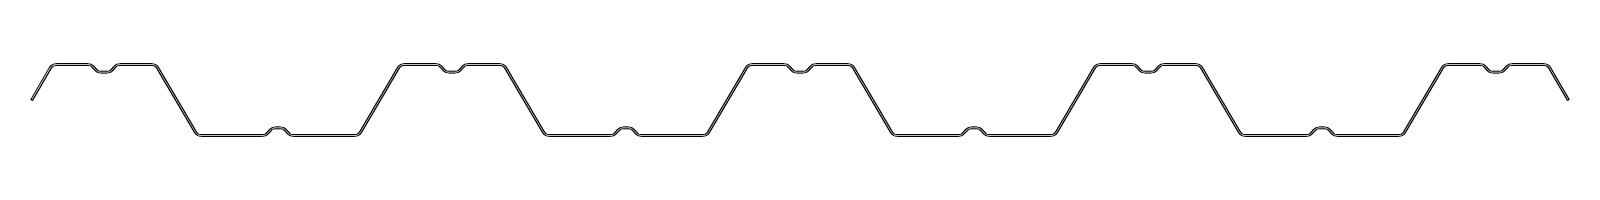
# Model space of a CAD drawing. Header units: metres. Extents: x -47 to 947, y 0 to 47.
import ezdxf

# ---------------------------------------------------------------- set-up
doc = ezdxf.new("R2010")
doc.units = ezdxf.units.M
doc.layers.add('A-DETL-GENF', color=92, linetype='Continuous', lineweight=18)

# ---------------------------------------------------------------- blocks, each defined once
blk = doc.blocks.new('23 Comflor - Comflor46-3649423-00_0 Basismaterialen')
at = {"layer": 'A-DETL-GENF'}
blk.add_hatch(color=256, dxfattribs=at).paths.add_polyline_path([(387.01, 0), (388.35, 0.17), (389.59, 0.69), (390.67, 1.5), (391.49, 2.57), (415.83, 44.02), (416.46, 44.84), (417.29, 45.47), (418.25, 45.87), (419.28, 46), (439.48, 46), (440.32, 45.91), (441.11, 45.65), (441.84, 45.24), (442.46, 44.68), (444.22, 42.72), (445.02, 41.99), (445.97, 41.45), (447, 41.11), (448.08, 41), (451.92, 41), (453, 41.11), (454.03, 41.45), (454.98, 41.99), (455.78, 42.72), (457.54, 44.68), (458.16, 45.24), (458.89, 45.65), (459.68, 45.91), (460.52, 46), (480.7, 46), (481.73, 45.87), (482.68, 45.47), (483.51, 44.84), (484.15, 44.02), (508.48, 2.57), (509.31, 1.5), (510.38, 0.69), (511.63, 0.17), (512.96, 0), (552.37, 0), (553.45, 0.11), (554.49, 0.45), (555.43, 0.99), (556.24, 1.72), (558, 3.68), (558.62, 4.24), (559.34, 4.65), (560.14, 4.91), (560.97, 5), (564.01, 5), (564.84, 4.91), (565.63, 4.65), (566.36, 4.24), (566.98, 3.68), (568.74, 1.72), (569.55, 0.99), (570.49, 0.45), (571.52, 0.11), (572.6, 0), (612.01, 0), (613.35, 0.17), (614.59, 0.69), (615.67, 1.5), (616.49, 2.57), (640.83, 44.02), (641.46, 44.84), (642.29, 45.47), (643.25, 45.87), (644.28, 46), (664.48, 46), (665.32, 45.91), (666.11, 45.65), (666.84, 45.24), (667.46, 44.68), (669.22, 42.72), (670.02, 41.99), (670.97, 41.45), (672, 41.11), (673.08, 41), (676.92, 41), (678, 41.11), (679.03, 41.45), (679.98, 41.99), (680.78, 42.72), (682.54, 44.68), (683.16, 45.24), (683.89, 45.65), (684.68, 45.91), (685.52, 46), (705.7, 46), (706.73, 45.87), (707.68, 45.47), (708.51, 44.84), (709.15, 44.02), (733.48, 2.57), (734.31, 1.5), (735.38, 0.69), (736.63, 0.17), (737.96, 0), (777.37, 0), (778.45, 0.11), (779.49, 0.45), (780.43, 0.99), (781.24, 1.72), (783, 3.68), (783.62, 4.24), (784.34, 4.65), (785.14, 4.91), (785.97, 5), (789.01, 5), (789.84, 4.91), (790.63, 4.65), (791.36, 4.24), (791.98, 3.68), (793.74, 1.72), (794.55, 0.99), (795.49, 0.45), (796.52, 0.11), (797.6, 0), (837.01, 0), (838.35, 0.17), (839.59, 0.69), (840.67, 1.5), (841.49, 2.57), (865.83, 44.02), (866.46, 44.84), (867.29, 45.47), (868.25, 45.87), (869.28, 46), (889.48, 46), (890.32, 45.91), (891.11, 45.65), (891.84, 45.24), (892.46, 44.68), (894.22, 42.72), (895.02, 41.99), (895.97, 41.45), (897, 41.11), (898.08, 41), (901.92, 41), (903, 41.11), (904.03, 41.45), (904.98, 41.99), (905.78, 42.72), (907.54, 44.68), (908.16, 45.24), (908.89, 45.65), (909.68, 45.91), (910.52, 46), (930.7, 46), (931.73, 45.87), (932.68, 45.47), (933.51, 44.84), (934.15, 44.02), (946.31, 23.31), (947.34, 23.91), (935.18, 44.63), (934.35, 45.7), (933.28, 46.51), (932.03, 47.03), (930.7, 47.2), (910.52, 47.2), (909.43, 47.09), (908.4, 46.75), (907.46, 46.21), (906.65, 45.48), (904.89, 43.52), (904.27, 42.96), (903.55, 42.55), (902.75, 42.29), (901.92, 42.2), (898.08, 42.2), (897.25, 42.29), (896.45, 42.55), (895.73, 42.96), (895.02, 43.62), (893.15, 45.65), (892.46, 46.25), (891.6, 46.75), (890.57, 47.09), (889.48, 47.2), (869.28, 47.2), (867.97, 47.03), (866.72, 46.51), (865.65, 45.7), (864.82, 44.63), (840.46, 3.17), (839.82, 2.36), (839, 1.73), (838.04, 1.33), (837.01, 1.2), (797.6, 1.2), (796.52, 1.37), (795.98, 1.55), (795.25, 1.96), (794.55, 2.62), (792.68, 4.65), (791.98, 5.25), (791.12, 5.75), (790.09, 6.09), (789.01, 6.2), (785.97, 6.2), (784.89, 6.09), (783.85, 5.75), (782.91, 5.21), (782.1, 4.48), (780.34, 2.52), (779.49, 1.83), (779, 1.55), (778.2, 1.29), (777.37, 1.2), (737.96, 1.2), (736.94, 1.33), (735.98, 1.73), (735.15, 2.36), (734.31, 3.53), (710.18, 44.63), (709.35, 45.7), (708.28, 46.51), (707.03, 47.03), (705.7, 47.2), (685.52, 47.2), (684.43, 47.09), (683.4, 46.75), (682.46, 46.21), (681.65, 45.48), (679.89, 43.52), (679.03, 42.83), (678.55, 42.55), (677.75, 42.29), (676.92, 42.2), (673.08, 42.2), (672, 42.37), (671.45, 42.55), (670.73, 42.96), (670.02, 43.62), (668.15, 45.65), (667.46, 46.25), (666.6, 46.75), (665.57, 47.09), (664.48, 47.2), (644.28, 47.2), (642.97, 47.03), (641.72, 46.51), (640.65, 45.7), (639.82, 44.63), (615.46, 3.17), (614.82, 2.36), (614, 1.73), (613.04, 1.33), (612.01, 1.2), (572.6, 1.2), (571.52, 1.37), (570.98, 1.55), (570.25, 1.96), (569.55, 2.62), (567.68, 4.65), (566.98, 5.25), (566.12, 5.75), (565.09, 6.09), (564.01, 6.2), (560.97, 6.2), (559.89, 6.09), (558.85, 5.75), (557.91, 5.21), (557.1, 4.48), (555.34, 2.52), (554.49, 1.83), (554, 1.55), (553.2, 1.29), (552.37, 1.2), (512.96, 1.2), (511.94, 1.33), (510.98, 1.73), (510.15, 2.36), (509.31, 3.53), (485.18, 44.63), (484.35, 45.7), (483.28, 46.51), (482.03, 47.03), (480.7, 47.2), (460.52, 47.2), (459.43, 47.09), (458.16, 46.61), (457.46, 46.21), (456.65, 45.48), (454.89, 43.52), (454.03, 42.83), (453.55, 42.55), (452.75, 42.29), (451.92, 42.2), (448.08, 42.2), (447, 42.37), (446.45, 42.55), (445.73, 42.96), (445.02, 43.62), (443.35, 45.48), (442.46, 46.25), (441.6, 46.75), (440.57, 47.09), (439.48, 47.2), (419.28, 47.2), (417.97, 47.03), (416.72, 46.51), (415.65, 45.7), (414.82, 44.63), (390.46, 3.17), (389.82, 2.36), (389, 1.73), (388.04, 1.33), (387.01, 1.2), (347.6, 1.2), (346.52, 1.37), (345.98, 1.55), (345.25, 1.96), (344.55, 2.62), (342.68, 4.65), (341.98, 5.25), (341.12, 5.75), (340.09, 6.09), (339.01, 6.2), (335.97, 6.2), (334.89, 6.09), (333.85, 5.75), (332.91, 5.21), (332.1, 4.48), (330.34, 2.52), (329.49, 1.83), (329, 1.55), (328.2, 1.29), (327.37, 1.2), (287.96, 1.2), (286.94, 1.33), (285.98, 1.73), (285.15, 2.36), (284.31, 3.53), (260.18, 44.63), (259.35, 45.7), (258.28, 46.51), (257.03, 47.03), (255.7, 47.2), (235.52, 47.2), (234.43, 47.09), (233.4, 46.75), (232.46, 46.21), (231.65, 45.48), (229.89, 43.52), (229.03, 42.83), (228.55, 42.55), (227.75, 42.29), (226.92, 42.2), (223.08, 42.2), (222, 42.37), (221.45, 42.55), (220.73, 42.96), (220.02, 43.62), (218.15, 45.65), (217.46, 46.25), (216.6, 46.75), (215.57, 47.09), (214.48, 47.2), (194.28, 47.2), (192.97, 47.03), (191.72, 46.51), (190.65, 45.7), (189.82, 44.63), (165.46, 3.17), (164.82, 2.36), (164, 1.73), (163.04, 1.33), (162.01, 1.2), (122.6, 1.2), (121.52, 1.37), (120.98, 1.55), (120.25, 1.96), (119.55, 2.62), (117.68, 4.65), (116.98, 5.25), (116.12, 5.75), (115.09, 6.09), (114.01, 6.2), (110.97, 6.2), (109.89, 6.09), (108.85, 5.75), (107.91, 5.21), (107.1, 4.48), (105.34, 2.52), (104.49, 1.83), (104, 1.55), (103.2, 1.29), (102.37, 1.2), (62.96, 1.2), (61.94, 1.33), (60.98, 1.73), (60.15, 2.36), (59.31, 3.53), (35.18, 44.63), (34.35, 45.7), (33.28, 46.51), (32.03, 47.03), (30.7, 47.2), (10.52, 47.2), (9.43, 47.09), (8.4, 46.75), (7.46, 46.21), (6.65, 45.48), (4.89, 43.52), (4.03, 42.83), (3.55, 42.55), (2.75, 42.29), (1.92, 42.2), (-1.92, 42.2), (-2.75, 42.29), (-3.55, 42.55), (-4.27, 42.96), (-4.89, 43.52), (-6.65, 45.48), (-7.46, 46.21), (-8.4, 46.75), (-9.43, 47.09), (-10.52, 47.2), (-30.7, 47.2), (-32.01, 47.03), (-33.23, 46.54), (-34.3, 45.76), (-35.13, 44.73), (-47.34, 23.91), (-46.31, 23.31), (-33.94, 44.37), (-33.3, 45.06), (-32.53, 45.57), (-31.65, 45.89), (-30.72, 46), (-10.52, 46), (-9.68, 45.91), (-8.89, 45.65), (-8.16, 45.24), (-7.54, 44.68), (-5.78, 42.72), (-4.98, 41.99), (-4.03, 41.45), (-3, 41.11), (-1.92, 41), (1.92, 41), (3, 41.11), (4.03, 41.45), (4.98, 41.99), (5.78, 42.72), (7.54, 44.68), (8.16, 45.24), (8.89, 45.65), (9.68, 45.91), (10.52, 46), (30.7, 46), (31.73, 45.87), (32.68, 45.47), (33.51, 44.84), (34.15, 44.02), (58.48, 2.57), (59.31, 1.5), (60.38, 0.69), (61.63, 0.17), (62.96, 0), (102.37, 0), (103.45, 0.11), (104.49, 0.45), (105.43, 0.99), (106.24, 1.72), (108, 3.68), (108.62, 4.24), (109.34, 4.65), (110.14, 4.91), (110.97, 5), (114.01, 5), (114.84, 4.91), (115.63, 4.65), (116.36, 4.24), (116.98, 3.68), (118.74, 1.72), (119.55, 0.99), (120.49, 0.45), (121.52, 0.11), (122.6, 0), (162.01, 0), (163.35, 0.17), (164.59, 0.69), (165.67, 1.5), (166.49, 2.57), (190.83, 44.02), (191.46, 44.84), (192.29, 45.47), (193.25, 45.87), (194.28, 46), (214.48, 46), (215.32, 45.91), (216.11, 45.65), (216.84, 45.24), (217.46, 44.68), (219.22, 42.72), (220.02, 41.99), (220.97, 41.45), (222, 41.11), (223.08, 41), (226.92, 41), (228, 41.11), (229.03, 41.45), (229.98, 41.99), (230.78, 42.72), (232.54, 44.68), (233.16, 45.24), (233.89, 45.65), (234.68, 45.91), (235.52, 46), (255.7, 46), (256.73, 45.87), (257.68, 45.47), (258.51, 44.84), (259.15, 44.02), (283.48, 2.57), (284.31, 1.5), (285.38, 0.69), (286.63, 0.17), (287.96, 0), (327.37, 0), (328.45, 0.11), (329.49, 0.45), (330.43, 0.99), (331.24, 1.72), (333, 3.68), (333.62, 4.24), (334.34, 4.65), (335.14, 4.91), (335.97, 5), (339.01, 5), (339.84, 4.91), (340.63, 4.65), (341.36, 4.24), (341.98, 3.68), (343.74, 1.72), (344.55, 0.99), (345.49, 0.45), (346.52, 0.11), (347.6, 0), (362.15, 0)])
for p, q in [((-35.13, 44.73), (-47.34, 23.91)), ((-46.31, 23.31), (-33.94, 44.37)), ((-30.72, 46), (-10.52, 46)), ((-10.52, 47.2), (-30.7, 47.2)), ((-7.54, 44.68), (-5.78, 42.72)), ((-4.89, 43.52), (-6.65, 45.48)), ((1.92, 42.2), (-1.92, 42.2)), ((-1.92, 41), (0, 41)), ((1.92, 41), (0, 41)), ((6.65, 45.48), (4.89, 43.52)), ((7.54, 44.68), (5.78, 42.72)), ((30.7, 47.2), (10.52, 47.2)), ((30.7, 46), (10.52, 46)), ((58.48, 2.57), (34.15, 44.02)), ((59.52, 3.18), (35.18, 44.63)), ((189.82, 44.63), (165.46, 3.17)), ((190.83, 44.02), (166.49, 2.57)), ((214.48, 46), (194.28, 46)), ((214.48, 47.2), (194.3, 47.2)), ((219.22, 42.72), (217.46, 44.68)), ((220.11, 43.52), (218.35, 45.48)), ((226.92, 42.2), (223.08, 42.2)), ((226.92, 41), (223.08, 41)), ((231.65, 45.48), (229.89, 43.52)), ((232.54, 44.68), (230.78, 42.72)), ((255.7, 47.2), (235.52, 47.2)), ((255.7, 46), (235.52, 46)), ((283.48, 2.57), (259.15, 44.02)), ((284.52, 3.18), (260.18, 44.63)), ((414.82, 44.63), (390.46, 3.17)), ((415.83, 44.02), (391.49, 2.57)), ((439.48, 46), (419.28, 46)), ((439.48, 47.2), (419.3, 47.2)), ((444.22, 42.72), (442.46, 44.68)), ((445.11, 43.52), (443.35, 45.48)), ((451.92, 42.2), (448.08, 42.2)), ((451.92, 41), (448.08, 41)), ((456.65, 45.48), (454.89, 43.52)), ((457.54, 44.68), (455.78, 42.72)), ((480.7, 47.2), (460.52, 47.2)), ((480.7, 46), (460.52, 46)), ((508.48, 2.57), (484.15, 44.02)), ((509.52, 3.18), (485.18, 44.63)), ((639.82, 44.63), (615.46, 3.17)), ((640.83, 44.02), (616.49, 2.57)), ((664.48, 46), (644.28, 46)), ((664.48, 47.2), (644.3, 47.2)), ((669.22, 42.72), (667.46, 44.68)), ((670.11, 43.52), (668.35, 45.48)), ((676.92, 42.2), (673.08, 42.2)), ((676.92, 41), (673.08, 41)), ((681.65, 45.48), (679.89, 43.52)), ((682.54, 44.68), (680.78, 42.72)), ((705.7, 47.2), (685.52, 47.2)), ((705.7, 46), (685.52, 46)), ((733.48, 2.57), (709.15, 44.02)), ((734.52, 3.18), (710.18, 44.63)), ((864.82, 44.63), (840.46, 3.17)), ((865.83, 44.02), (841.49, 2.57)), ((889.48, 46), (869.28, 46)), ((889.48, 47.2), (869.3, 47.2)), ((894.22, 42.72), (892.46, 44.68)), ((895.11, 43.52), (893.35, 45.48)), ((901.92, 42.2), (898.08, 42.2)), ((900, 41), (898.08, 41)), ((900, 41), (901.92, 41)), ((906.65, 45.48), (904.89, 43.52)), ((905.78, 42.72), (907.54, 44.68)), ((930.7, 47.2), (910.52, 47.2)), ((910.52, 46), (930.7, 46)), ((934.15, 44.02), (946.31, 23.31)), ((947.34, 23.91), (935.18, 44.63)), ((-47.34, 23.91), (-46.31, 23.31)), ((946.31, 23.31), (947.34, 23.91)), ((102.37, 1.2), (62.96, 1.2)), ((62.96, 0), (102.37, 0)), ((107.1, 4.48), (105.34, 2.52)), ((108, 3.68), (106.24, 1.72)), ((114.01, 6.2), (110.97, 6.2)), ((114.01, 5), (110.97, 5)), ((118.74, 1.72), (116.98, 3.68)), ((119.63, 2.52), (117.87, 4.48)), ((162.01, 1.2), (122.6, 1.2)), ((122.6, 0), (162.01, 0)), ((327.37, 1.2), (287.96, 1.2)), ((287.96, 0), (327.37, 0)), ((332.1, 4.48), (330.34, 2.52)), ((333, 3.68), (331.24, 1.72)), ((339.01, 6.2), (335.97, 6.2)), ((339.01, 5), (335.97, 5)), ((343.74, 1.72), (341.98, 3.68)), ((344.63, 2.52), (342.87, 4.48)), ((387.01, 1.2), (347.6, 1.2)), ((347.6, 0), (387.01, 0)), ((552.37, 1.2), (512.96, 1.2)), ((512.96, 0), (552.37, 0)), ((557.1, 4.48), (555.34, 2.52)), ((558, 3.68), (556.24, 1.72)), ((564.01, 6.2), (560.97, 6.2)), ((564.01, 5), (560.97, 5)), ((568.74, 1.72), (566.98, 3.68)), ((569.63, 2.52), (567.87, 4.48)), ((612.01, 1.2), (572.6, 1.2)), ((572.6, 0), (612.01, 0)), ((777.37, 1.2), (737.96, 1.2)), ((737.96, 0), (777.37, 0)), ((782.1, 4.48), (780.34, 2.52)), ((783, 3.68), (781.24, 1.72)), ((789.01, 6.2), (785.97, 6.2)), ((789.01, 5), (785.97, 5)), ((793.74, 1.72), (791.98, 3.68)), ((794.63, 2.52), (792.87, 4.48)), ((837.01, 1.2), (797.6, 1.2)), ((797.6, 0), (837.01, 0))]:
    blk.add_line(p, q, dxfattribs=at)
for centre, radius, start, end in [((-30.7, 42), 5.2, 90, 148.35519), ((-30.72, 42), 4, 90, 143.59324), ((-10.52, 42), 5.2, 41.99, 90), ((-10.52, 42), 4, 41.99, 90), ((-1.92, 46.2), 5.2, 221.99, 270), ((-1.92, 46.2), 4, 221.99, 270), ((1.92, 46.2), 4, 270, 318.01), ((1.92, 46.2), 5.2, 270, 318.01), ((10.52, 42), 5.2, 90, 138.01), ((10.52, 42), 4, 90, 138.01), ((30.7, 42), 5.2, 30.41108, 90), ((30.7, 42), 4, 30.41108, 90), ((194.3, 42), 5.2, 90, 149.56572), ((194.28, 42), 4, 90, 149.58892), ((214.48, 42), 5.2, 41.99, 90), ((214.48, 42), 4, 41.99, 90), ((223.08, 46.2), 5.2, 221.99, 270), ((223.08, 46.2), 4, 221.99, 270), ((226.92, 46.2), 4, 270, 318.01), ((226.92, 46.2), 5.2, 270, 318.01), ((235.52, 42), 5.2, 90, 138.01), ((235.52, 42), 4, 90, 138.01), ((255.7, 42), 5.2, 30.41108, 90), ((255.7, 42), 4, 30.41108, 90), ((419.3, 42), 5.2, 90, 149.56572), ((419.28, 42), 4, 90, 149.58892), ((439.48, 42), 5.2, 41.99, 90), ((439.48, 42), 4, 41.99, 90), ((448.08, 46.2), 5.2, 221.99, 270), ((448.08, 46.2), 4, 221.99, 270), ((451.92, 46.2), 4, 270, 318.01), ((451.92, 46.2), 5.2, 270, 318.01), ((460.52, 42), 5.2, 90, 138.01), ((460.52, 42), 4, 90, 138.01), ((480.7, 42), 5.2, 30.41108, 90), ((480.7, 42), 4, 30.41108, 90), ((644.3, 42), 5.2, 90, 149.56572), ((644.28, 42), 4, 90, 149.58892), ((664.48, 42), 5.2, 41.99, 90), ((664.48, 42), 4, 41.99, 90), ((673.08, 46.2), 5.2, 221.99, 270), ((673.08, 46.2), 4, 221.99, 270), ((676.92, 46.2), 4, 270, 318.01), ((676.92, 46.2), 5.2, 270, 318.01), ((685.52, 42), 5.2, 90, 138.01), ((685.52, 42), 4, 90, 138.01), ((705.7, 42), 5.2, 30.41108, 90), ((705.7, 42), 4, 30.41108, 90), ((869.3, 42), 5.2, 90, 149.56572), ((869.28, 42), 4, 90, 149.58892), ((889.48, 42), 5.2, 41.99, 90), ((889.48, 42), 4, 41.99, 90), ((898.08, 46.2), 5.2, 221.99, 270), ((898.08, 46.2), 4, 221.99, 270), ((901.92, 46.2), 4, 270, 318.01), ((901.92, 46.2), 5.2, 270, 318.01), ((910.52, 42), 5.2, 90, 138.01), ((910.52, 42), 4, 90, 138.01), ((930.7, 42), 5.2, 30.41108, 90), ((930.7, 42), 4, 30.41108, 90), ((62.96, 5.2), 5.2, 210.41108, 270), ((62.96, 5.2), 4, 210.41108, 270), ((102.37, 5.2), 4, 270, 318.01), ((102.37, 5.2), 5.2, 270, 318.01), ((110.97, 1), 5.2, 90, 138.01), ((110.97, 1), 4, 90, 138.01), ((114.01, 1), 5.2, 41.99, 90), ((114.01, 1), 4, 41.99, 90), ((122.6, 5.2), 5.2, 221.99, 270), ((122.6, 5.2), 4, 221.99, 270), ((162.01, 5.2), 4, 270, 329.56572), ((162.01, 5.2), 5.2, 270, 329.58892), ((287.96, 5.2), 5.2, 210.41108, 270), ((287.96, 5.2), 4, 210.41108, 270), ((327.37, 5.2), 4, 270, 318.01), ((327.37, 5.2), 5.2, 270, 318.01), ((335.97, 1), 5.2, 90, 138.01), ((335.97, 1), 4, 90, 138.01), ((339.01, 1), 5.2, 41.99, 90), ((339.01, 1), 4, 41.99, 90), ((347.6, 5.2), 5.2, 221.99, 270), ((347.6, 5.2), 4, 221.99, 270), ((387.01, 5.2), 4, 270, 329.56572), ((387.01, 5.2), 5.2, 270, 329.58892), ((512.96, 5.2), 5.2, 210.41108, 270), ((512.96, 5.2), 4, 210.41108, 270), ((552.37, 5.2), 4, 270, 318.01), ((552.37, 5.2), 5.2, 270, 318.01), ((560.97, 1), 5.2, 90, 138.01), ((560.97, 1), 4, 90, 138.01), ((564.01, 1), 5.2, 41.99, 90), ((564.01, 1), 4, 41.99, 90), ((572.6, 5.2), 5.2, 221.99, 270), ((572.6, 5.2), 4, 221.99, 270), ((612.01, 5.2), 4, 270, 329.56572), ((612.01, 5.2), 5.2, 270, 329.58892), ((737.96, 5.2), 5.2, 210.41108, 270), ((737.96, 5.2), 4, 210.41108, 270), ((777.37, 5.2), 4, 270, 318.01), ((777.37, 5.2), 5.2, 270, 318.01), ((785.97, 1), 5.2, 90, 138.01), ((785.97, 1), 4, 90, 138.01), ((789.01, 1), 5.2, 41.99, 90), ((789.01, 1), 4, 41.99, 90), ((797.6, 5.2), 5.2, 221.99, 270), ((797.6, 5.2), 4, 221.99, 270), ((837.01, 5.2), 4, 270, 329.56572), ((837.01, 5.2), 5.2, 270, 329.58892)]:
    blk.add_arc(centre, radius, start, end, dxfattribs=at)

msp = doc.modelspace()

# ---------------------------------------------------------------- block references
msp.add_blockref('23 Comflor - Comflor46-3649423-00_0 Basismaterialen', (0, 0))

doc.saveas('drawing.dxf')
